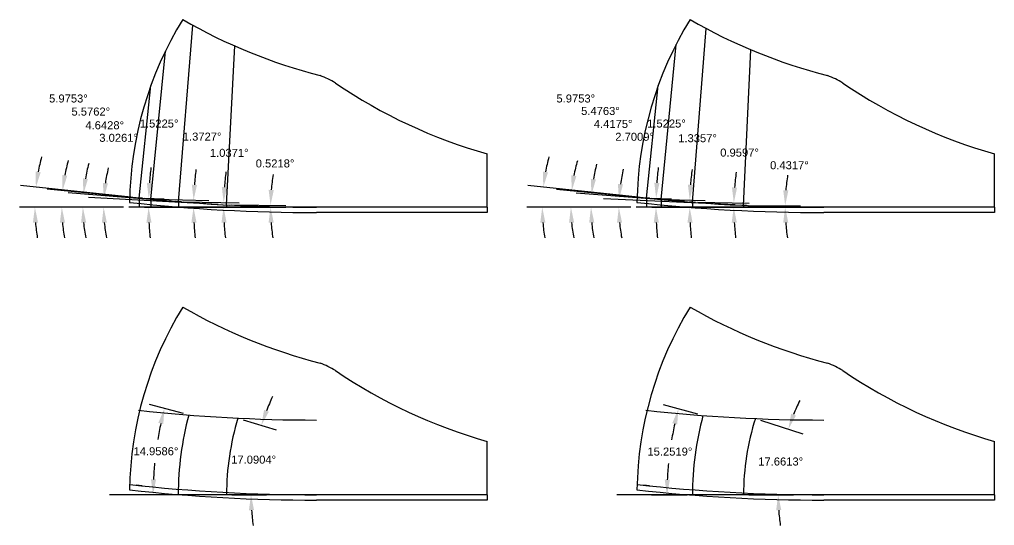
# Model space of a CAD drawing. Header units: inches. Extents: x 63.2 to 103.6, y -3.5 to 25.5.
# Drawn here: x 80.14 to 91.56, y -3.46 to 2.46 of the extents above; entities that cross this region are included whole.
import ezdxf

# ---------------------------------------------------------------- set-up
doc = ezdxf.new("R2010")
doc.units = ezdxf.units.IN
doc.header["$MEASUREMENT"] = 0
doc.header["$PDMODE"] = 35
doc.layers.get('Defpoints').update_dxf_attribs({"color": 10})
for name, color, linetype, true_color in [('Blade_1', 30, 'Continuous', 0xff7f00), ('Blade_3', 7, 'Continuous', 0x00cc00), ('Blade_4', 7, 'Continuous', 0x00cccc)]:
    doc.layers.add(name, color=color, linetype=linetype, true_color=true_color)
doc.styles.get("Standard").update_dxf_attribs({"font": 'arial.ttf'})
doc.dimstyles.get("Standard").update_dxf_attribs({"dimtxt": 0.09375, "dimasz": 0.18, "dimexe": 0.18, "dimexo": 0.0625, "dimgap": 0.09, "dimtad": 0, "dimtih": 1, "dimtoh": 1, "dimdec": 4, "dimzin": 0, "dimdsep": 46, "dimtxsty": 'Standard', "dimcen": 0.09, "dimadec": 4, "dimazin": 0, "dimtfac": 1, "dimtdec": 4, "dimtofl": 0, "dimtmove": 0, "dimatfit": 3, "dimfxl": 1, "dimtolj": 1, "dimtzin": 0, "dimarcsym": 0})

# ---------------------------------------------------------------- blocks, each defined once
blk = doc.blocks.new('*D331')
at = {"layer": 'Blade_3', "color": 0, "lineweight": -2, "transparency": 16777216}
for p, q in [((81.45, 0.383), (80.158, 0.518)), ((81.135, 0.265), (80.145, 0.265))]:
    blk.add_line(p, q, dxfattribs=at)
for start, end in [(164.8803, 169.4525), (184.5722, 189.1443)]:
    blk.add_arc((82.581, 0.265), 2.256, start, end, dxfattribs=at)
at = {"layer": 'Blade_3', "color": 0, "transparency": 16777216}
for points in [[(80.393, 0.674), (80.333, 0.682), (80.337, 0.5)], [(80.302, 0.084), (80.362, 0.086), (80.325, 0.265)]]:
    blk.add_solid(points, dxfattribs=at)
at = {"layer": 'Defpoints', "color": 0, "transparency": 16777216}
for p in [(80.326, 0.343), (81.512, 0.377), (81.58, 0.37), (81.198, 0.265), (85.622, 0.265)]:
    blk.add_point(p, dxfattribs=at)
at = {"layer": 'Blade_3', "color": 0, "transparency": 16777216, "insert": (80.718, 1.537), "char_height": 0.09375, "attachment_point": 5}
blk.add_mtext('\\A1;5.9753°', dxfattribs=at)
blk = doc.blocks.new('*D332')
at = {"layer": 'Blade_3', "color": 0, "lineweight": -2, "transparency": 16777216}
for p, q in [((81.609, 0.371), (81.838, 0.365)), ((81.607, 0.265), (81.837, 0.265))]:
    blk.add_line(p, q, dxfattribs=at)
for start, end in [(173.2744, 175.8759), (182.6015, 185.2031)]:
    blk.add_arc((85.622, 0.265), 3.965, start, end, dxfattribs=at)
at = {"layer": 'Blade_3', "color": 0, "transparency": 16777216}
for points in [[(81.697, 0.548), (81.637, 0.551), (81.658, 0.37)], [(81.631, 0.084), (81.691, 0.086), (81.657, 0.265)]]:
    blk.add_solid(points, dxfattribs=at)
at = {"layer": 'Defpoints', "color": 0, "transparency": 16777216}
for p in [(81.546, 0.373), (81.545, 0.265), (81.657, 0.3), (85.622, 0.265)]:
    blk.add_point(p, dxfattribs=at)
at = {"layer": 'Blade_3', "color": 0, "transparency": 16777216, "insert": (81.78, 1.244), "char_height": 0.09375, "attachment_point": 5}
blk.add_mtext('\\A1;1.5225°', dxfattribs=at)
blk = doc.blocks.new('*D333')
at = {"layer": 'Blade_3', "color": 0, "lineweight": -2, "transparency": 16777216}
for p, q in [((82.632, 0.292), (83.265, 0.286)), ((82.632, 0.265), (83.265, 0.265))]:
    blk.add_line(p, q, dxfattribs=at)
for start, end in [(171.3444, 175.4113), (184.0669, 188.1338)]:
    blk.add_arc((85.622, 0.265), 2.536, start, end, dxfattribs=at)
at = {"layer": 'Blade_3', "color": 0, "transparency": 16777216}
for points in [[(83.123, 0.466), (83.063, 0.469), (83.085, 0.288)], [(83.062, 0.084), (83.122, 0.086), (83.085, 0.265)]]:
    blk.add_solid(points, dxfattribs=at)
at = {"layer": 'Defpoints', "color": 0, "transparency": 16777216}
for p in [(82.569, 0.293), (82.569, 0.265), (83.085, 0.273), (85.622, 0.265)]:
    blk.add_point(p, dxfattribs=at)
at = {"layer": 'Blade_3', "color": 0, "transparency": 16777216, "insert": (83.138, 0.777), "char_height": 0.09375, "attachment_point": 5}
blk.add_mtext('\\A1;0.5218°', dxfattribs=at)
blk = doc.blocks.new('*D334')
at = {"layer": 'Blade_3', "color": 0, "lineweight": -2, "transparency": 16777216}
for p, q in [((82.07, 0.329), (82.716, 0.317)), ((82.07, 0.265), (82.715, 0.265))]:
    blk.add_line(p, q, dxfattribs=at)
for start, end in [(172.2793, 175.6211), (183.3418, 186.6836)]:
    blk.add_arc((85.622, 0.265), 3.087, start, end, dxfattribs=at)
at = {"layer": 'Blade_3', "color": 0, "transparency": 16777216}
for points in [[(82.574, 0.499), (82.514, 0.502), (82.536, 0.321)], [(82.51, 0.084), (82.57, 0.086), (82.535, 0.265)]]:
    blk.add_solid(points, dxfattribs=at)
at = {"layer": 'Defpoints', "color": 0, "transparency": 16777216}
for p in [(82.007, 0.265), (82.008, 0.33), (82.535, 0.283), (85.622, 0.265)]:
    blk.add_point(p, dxfattribs=at)
at = {"layer": 'Blade_3', "color": 0, "transparency": 16777216, "insert": (82.601, 0.901), "char_height": 0.09375, "attachment_point": 5}
blk.add_mtext('\\A1;1.0371°', dxfattribs=at)
blk = doc.blocks.new('*D335')
at = {"layer": 'Blade_3', "color": 0, "lineweight": -2, "transparency": 16777216}
for p, q in [((81.747, 0.358), (82.364, 0.343)), ((81.746, 0.265), (82.363, 0.265))]:
    blk.add_line(p, q, dxfattribs=at)
for start, end in [(172.6283, 175.6278), (182.9995, 185.999)]:
    blk.add_arc((85.622, 0.265), 3.439, start, end, dxfattribs=at)
at = {"layer": 'Blade_3', "color": 0, "transparency": 16777216}
for points in [[(82.223, 0.525), (82.163, 0.528), (82.184, 0.347)], [(82.158, 0.084), (82.218, 0.086), (82.183, 0.265)]]:
    blk.add_solid(points, dxfattribs=at)
at = {"layer": 'Defpoints', "color": 0, "transparency": 16777216}
for p in [(81.684, 0.359), (81.683, 0.265), (82.183, 0.292), (85.622, 0.265)]:
    blk.add_point(p, dxfattribs=at)
at = {"layer": 'Blade_3', "color": 0, "transparency": 16777216, "insert": (82.284, 1.091), "char_height": 0.09375, "attachment_point": 5}
blk.add_mtext('\\A1;1.3727°', dxfattribs=at)
blk = doc.blocks.new('*D336')
at = {"layer": 'Blade_3', "color": 0, "lineweight": -2, "transparency": 16777216}
for p, q in [((82.473, 0.298), (80.953, 0.378)), ((81.362, 0.265), (80.95, 0.265))]:
    blk.add_line(p, q, dxfattribs=at)
for start, end in [(166.4724, 171.7232), (185.2508, 190.5015)]:
    blk.add_arc((83.095, 0.265), 1.965, start, end, dxfattribs=at)
at = {"layer": 'Blade_3', "color": 0, "transparency": 16777216}
for points in [[(81.181, 0.545), (81.121, 0.551), (81.133, 0.369)], [(81.109, 0.084), (81.168, 0.086), (81.13, 0.265)]]:
    blk.add_solid(points, dxfattribs=at)
at = {"layer": 'Defpoints', "color": 0, "transparency": 16777216}
for p in [(81.131, 0.299), (81.425, 0.265), (82.535, 0.294), (82.603, 0.291), (85.622, 0.265)]:
    blk.add_point(p, dxfattribs=at)
at = {"layer": 'Blade_3', "color": 0, "transparency": 16777216, "insert": (81.306, 1.077), "char_height": 0.09375, "attachment_point": 5}
blk.add_mtext('\\A1;3.0261°', dxfattribs=at)
blk = doc.blocks.new('*D337')
at = {"layer": 'Blade_3', "color": 0, "lineweight": -2, "transparency": 16777216}
for p, q in [((81.912, 0.338), (80.714, 0.435)), ((81.362, 0.265), (80.707, 0.265))]:
    blk.add_line(p, q, dxfattribs=at)
for start, end in [(164.6444, 170.0008), (185.3564, 190.7128)]:
    blk.add_arc((82.813, 0.265), 1.926, start, end, dxfattribs=at)
at = {"layer": 'Blade_3', "color": 0, "transparency": 16777216}
for points in [[(80.946, 0.595), (80.887, 0.603), (80.894, 0.421)], [(80.866, 0.084), (80.926, 0.086), (80.887, 0.265)]]:
    blk.add_solid(points, dxfattribs=at)
at = {"layer": 'Defpoints', "color": 0, "transparency": 16777216}
for p in [(80.888, 0.317), (81.425, 0.265), (81.974, 0.333), (82.042, 0.327), (85.622, 0.265)]:
    blk.add_point(p, dxfattribs=at)
at = {"layer": 'Blade_3', "color": 0, "transparency": 16777216, "insert": (81.143, 1.224), "char_height": 0.09375, "attachment_point": 5}
blk.add_mtext('\\A1;4.6428°', dxfattribs=at)
blk = doc.blocks.new('*D338')
at = {"layer": 'Blade_3', "color": 0, "lineweight": -2, "transparency": 16777216}
for p, q in [((81.588, 0.369), (80.47, 0.478)), ((81.362, 0.265), (80.46, 0.265))]:
    blk.add_line(p, q, dxfattribs=at)
for start, end in [(164.1636, 169.2937), (185.1301, 190.2603)]:
    blk.add_arc((82.651, 0.265), 2.011, start, end, dxfattribs=at)
at = {"layer": 'Blade_3', "color": 0, "transparency": 16777216}
for points in [[(80.704, 0.634), (80.645, 0.643), (80.649, 0.46)], [(80.618, 0.084), (80.678, 0.086), (80.64, 0.265)]]:
    blk.add_solid(points, dxfattribs=at)
at = {"layer": 'Defpoints', "color": 0, "transparency": 16777216}
for p in [(81.651, 0.362), (81.718, 0.356), (80.641, 0.33), (81.425, 0.265), (85.622, 0.265)]:
    blk.add_point(p, dxfattribs=at)
at = {"layer": 'Blade_3', "color": 0, "transparency": 16777216, "insert": (80.98, 1.384), "char_height": 0.09375, "attachment_point": 5}
blk.add_mtext('\\A1;5.5762°', dxfattribs=at)
blk = doc.blocks.new('*D353')
at = {"layer": 'Blade_4', "color": 0, "lineweight": -2, "transparency": 16777216}
for p, q in [((87.392, 0.383), (86.1, 0.518)), ((87.077, 0.265), (86.087, 0.265))]:
    blk.add_line(p, q, dxfattribs=at)
for start, end in [(164.8803, 169.4525), (184.5722, 189.1443)]:
    blk.add_arc((88.523, 0.265), 2.256, start, end, dxfattribs=at)
at = {"layer": 'Blade_4', "color": 0, "transparency": 16777216}
for points in [[(86.335, 0.674), (86.276, 0.682), (86.279, 0.5)], [(86.244, 0.084), (86.304, 0.086), (86.267, 0.265)]]:
    blk.add_solid(points, dxfattribs=at)
at = {"layer": 'Defpoints', "color": 0, "transparency": 16777216}
for p in [(86.268, 0.343), (87.455, 0.377), (87.522, 0.37), (87.14, 0.265), (91.564, 0.265)]:
    blk.add_point(p, dxfattribs=at)
at = {"layer": 'Blade_4', "color": 0, "transparency": 16777216, "insert": (86.66, 1.537), "char_height": 0.09375, "attachment_point": 5}
blk.add_mtext('\\A1;5.9753°', dxfattribs=at)
blk = doc.blocks.new('*D354')
at = {"layer": 'Blade_4', "color": 0, "lineweight": -2, "transparency": 16777216}
for p, q in [((87.551, 0.371), (87.781, 0.365)), ((87.55, 0.265), (87.779, 0.265))]:
    blk.add_line(p, q, dxfattribs=at)
for start, end in [(173.2744, 175.8759), (182.6015, 185.2031)]:
    blk.add_arc((91.564, 0.265), 3.965, start, end, dxfattribs=at)
at = {"layer": 'Blade_4', "color": 0, "transparency": 16777216}
for points in [[(87.64, 0.548), (87.58, 0.551), (87.601, 0.37)], [(87.573, 0.084), (87.633, 0.086), (87.599, 0.265)]]:
    blk.add_solid(points, dxfattribs=at)
at = {"layer": 'Defpoints', "color": 0, "transparency": 16777216}
for p in [(87.488, 0.373), (87.487, 0.265), (87.6, 0.3), (91.564, 0.265)]:
    blk.add_point(p, dxfattribs=at)
at = {"layer": 'Blade_4', "color": 0, "transparency": 16777216, "insert": (87.722, 1.244), "char_height": 0.09375, "attachment_point": 5}
blk.add_mtext('\\A1;1.5225°', dxfattribs=at)
blk = doc.blocks.new('*D357')
at = {"layer": 'Blade_4', "color": 0, "lineweight": -2, "transparency": 16777216}
for p, q in [((88.687, 0.286), (89.292, 0.282)), ((88.687, 0.265), (89.292, 0.265))]:
    blk.add_line(p, q, dxfattribs=at)
for start, end in [(171.1529, 175.3606), (184.2077, 188.4155)]:
    blk.add_arc((91.564, 0.265), 2.452, start, end, dxfattribs=at)
at = {"layer": 'Blade_4', "color": 0, "transparency": 16777216}
for points in [[(89.15, 0.462), (89.09, 0.464), (89.112, 0.283)], [(89.089, 0.084), (89.149, 0.086), (89.112, 0.265)]]:
    blk.add_solid(points, dxfattribs=at)
at = {"layer": 'Defpoints', "color": 0, "transparency": 16777216}
for p in [(88.624, 0.287), (88.624, 0.265), (89.112, 0.271), (91.564, 0.265)]:
    blk.add_point(p, dxfattribs=at)
at = {"layer": 'Blade_4', "color": 0, "transparency": 16777216, "insert": (89.162, 0.756), "char_height": 0.09375, "attachment_point": 5}
blk.add_mtext('\\A1;0.4317°', dxfattribs=at)
blk = doc.blocks.new('*D358')
at = {"layer": 'Blade_4', "color": 0, "lineweight": -2, "transparency": 16777216}
for p, q in [((88.09, 0.265), (88.69, 0.265)), ((88.091, 0.323), (88.691, 0.313))]:
    blk.add_line(p, q, dxfattribs=at)
for start, end in [(172.2842, 175.6622), (183.378, 186.7561)]:
    blk.add_arc((91.564, 0.265), 3.053, start, end, dxfattribs=at)
at = {"layer": 'Blade_4', "color": 0, "transparency": 16777216}
for points in [[(88.549, 0.494), (88.489, 0.497), (88.511, 0.316)], [(88.486, 0.084), (88.546, 0.086), (88.51, 0.265)]]:
    blk.add_solid(points, dxfattribs=at)
at = {"layer": 'Defpoints', "color": 0, "transparency": 16777216}
for p in [(88.028, 0.324), (88.028, 0.265), (88.511, 0.282), (91.564, 0.265)]:
    blk.add_point(p, dxfattribs=at)
at = {"layer": 'Blade_4', "color": 0, "transparency": 16777216, "insert": (88.578, 0.904), "char_height": 0.09375, "attachment_point": 5}
blk.add_mtext('\\A1;0.9597°', dxfattribs=at)
blk = doc.blocks.new('*D359')
at = {"layer": 'Blade_4', "color": 0, "lineweight": -2, "transparency": 16777216}
for p, q in [((87.724, 0.354), (88.175, 0.344)), ((87.723, 0.265), (88.174, 0.265))]:
    blk.add_line(p, q, dxfattribs=at)
for start, end in [(172.8865, 175.7754), (182.8889, 185.7777)]:
    blk.add_arc((91.564, 0.265), 3.57, start, end, dxfattribs=at)
at = {"layer": 'Blade_4', "color": 0, "transparency": 16777216}
for points in [[(88.033, 0.526), (87.973, 0.529), (87.995, 0.348)], [(87.968, 0.084), (88.028, 0.086), (87.994, 0.265)]]:
    blk.add_solid(points, dxfattribs=at)
at = {"layer": 'Defpoints', "color": 0, "transparency": 16777216}
for p in [(87.661, 0.356), (87.66, 0.265), (87.994, 0.293), (91.564, 0.265)]:
    blk.add_point(p, dxfattribs=at)
at = {"layer": 'Blade_4', "color": 0, "transparency": 16777216, "insert": (88.086, 1.072), "char_height": 0.09375, "attachment_point": 5}
blk.add_mtext('\\A1;1.3357°', dxfattribs=at)
blk = doc.blocks.new('*D360')
at = {"layer": 'Blade_4', "color": 0, "lineweight": -2, "transparency": 16777216}
for p, q in [((88.528, 0.292), (86.986, 0.364)), ((87.305, 0.265), (86.984, 0.265))]:
    blk.add_line(p, q, dxfattribs=at)
for start, end in [(166.6071, 171.9531), (185.346, 190.6921)]:
    blk.add_arc((89.094, 0.265), 1.93, start, end, dxfattribs=at)
at = {"layer": 'Blade_4', "color": 0, "transparency": 16777216}
for points in [[(87.213, 0.532), (87.153, 0.538), (87.166, 0.356)], [(87.143, 0.084), (87.202, 0.086), (87.164, 0.265)]]:
    blk.add_solid(points, dxfattribs=at)
at = {"layer": 'Defpoints', "color": 0, "transparency": 16777216}
for p in [(87.164, 0.295), (87.367, 0.265), (88.591, 0.289), (88.658, 0.285), (91.564, 0.265)]:
    blk.add_point(p, dxfattribs=at)
at = {"layer": 'Blade_4', "color": 0, "transparency": 16777216, "insert": (87.349, 1.089), "char_height": 0.09375, "attachment_point": 5}
blk.add_mtext('\\A1;2.7009°', dxfattribs=at)
blk = doc.blocks.new('*D361')
at = {"layer": 'Blade_4', "color": 0, "lineweight": -2, "transparency": 16777216}
for p, q in [((87.932, 0.331), (86.665, 0.429)), ((87.305, 0.265), (86.658, 0.265))]:
    blk.add_line(p, q, dxfattribs=at)
for start, end in [(165.0371, 170.3098), (185.2727, 190.5454)]:
    blk.add_arc((88.795, 0.265), 1.957, start, end, dxfattribs=at)
at = {"layer": 'Blade_4', "color": 0, "transparency": 16777216}
for points in [[(86.896, 0.59), (86.836, 0.598), (86.844, 0.416)], [(86.817, 0.084), (86.877, 0.086), (86.838, 0.265)]]:
    blk.add_solid(points, dxfattribs=at)
at = {"layer": 'Defpoints', "color": 0, "transparency": 16777216}
for p in [(86.839, 0.315), (87.367, 0.265), (87.994, 0.327), (88.062, 0.321), (91.564, 0.265)]:
    blk.add_point(p, dxfattribs=at)
at = {"layer": 'Blade_4', "color": 0, "transparency": 16777216, "insert": (87.098, 1.239), "char_height": 0.09375, "attachment_point": 5}
blk.add_mtext('\\A1;4.4175°', dxfattribs=at)
blk = doc.blocks.new('*D362')
at = {"layer": 'Blade_4', "color": 0, "lineweight": -2, "transparency": 16777216}
for p, q in [((87.565, 0.365), (86.433, 0.474)), ((87.305, 0.265), (86.423, 0.265))]:
    blk.add_line(p, q, dxfattribs=at)
for start, end in [(164.244, 169.3839), (185.1399, 190.2797)]:
    blk.add_arc((88.61, 0.265), 2.007, start, end, dxfattribs=at)
at = {"layer": 'Blade_4', "color": 0, "transparency": 16777216}
for points in [[(86.667, 0.63), (86.608, 0.639), (86.612, 0.456)], [(86.581, 0.084), (86.641, 0.086), (86.603, 0.265)]]:
    blk.add_solid(points, dxfattribs=at)
at = {"layer": 'Defpoints', "color": 0, "transparency": 16777216}
for p in [(87.627, 0.359), (87.695, 0.353), (86.604, 0.329), (87.367, 0.265), (91.564, 0.265)]:
    blk.add_point(p, dxfattribs=at)
at = {"layer": 'Blade_4', "color": 0, "transparency": 16777216, "insert": (86.949, 1.391), "char_height": 0.09375, "attachment_point": 5}
blk.add_mtext('\\A1;5.4763°', dxfattribs=at)
blk = doc.blocks.new('*D454')
at = {"color": 0, "lineweight": -2, "transparency": 16777216}
for p, q in [((82.764, -2.221), (83.151, -2.34)), ((82.632, -3.1), (83.036, -3.1))]:
    blk.add_line(p, q, dxfattribs=at)
for start, end in [(155.4493, 159.1794), (183.7301, 187.4603)]:
    blk.add_arc((85.622, -3.1), 2.765, start, end, dxfattribs=at)
at = {"color": 0, "transparency": 16777216}
for points in [[(83.065, -2.127), (83.009, -2.107), (82.978, -2.287)], [(82.832, -3.281), (82.892, -3.279), (82.856, -3.1)]]:
    blk.add_solid(points, dxfattribs=at)
at = {"layer": 'Defpoints', "color": 0, "transparency": 16777216}
for p in [(82.704, -2.203), (82.911, -2.554), (82.569, -3.1), (85.622, -3.1)]:
    blk.add_point(p, dxfattribs=at)
at = {"color": 0, "transparency": 16777216, "insert": (82.887, -2.689), "char_height": 0.09375, "attachment_point": 5}
blk.add_mtext('\\A1;17.0904°', dxfattribs=at)
blk = doc.blocks.new('*D455')
at = {"color": 0, "lineweight": -2, "transparency": 16777216}
for p, q in [((82.067, -2.15), (81.669, -2.044)), ((81.942, -3.1), (81.53, -3.1))]:
    blk.add_line(p, q, dxfattribs=at)
for start, end in [(167.6781, 170.4788), (174.553, 177.3633)]:
    blk.add_arc((85.622, -3.1), 3.912, start, end, dxfattribs=at)
at = {"color": 0, "transparency": 16777216}
for points in [[(81.771, -2.258), (81.829, -2.272), (81.842, -2.09)], [(81.744, -2.921), (81.684, -2.919), (81.71, -3.1)]]:
    blk.add_solid(points, dxfattribs=at)
at = {"layer": 'Defpoints', "color": 0, "transparency": 16777216}
for p in [(82.127, -2.166), (81.769, -2.423), (82.004, -3.1), (85.622, -3.1)]:
    blk.add_point(p, dxfattribs=at)
at = {"color": 0, "transparency": 16777216, "insert": (81.743, -2.591), "char_height": 0.09375, "attachment_point": 5}
blk.add_mtext('\\A1;14.9586°', dxfattribs=at)
blk = doc.blocks.new('*D456')
at = {"color": 0, "lineweight": -2, "transparency": 16777216}
for p, q in [((88.822, -2.227), (89.321, -2.386)), ((88.687, -3.1), (89.21, -3.1))]:
    blk.add_line(p, q, dxfattribs=at)
for start, end in [(154.196, 158.2673), (184.0713, 188.1427)]:
    blk.add_arc((91.564, -3.1), 2.534, start, end, dxfattribs=at)
at = {"color": 0, "transparency": 16777216}
for points in [[(89.239, -2.172), (89.182, -2.152), (89.15, -2.331)], [(89.007, -3.281), (89.067, -3.279), (89.03, -3.1)]]:
    blk.add_solid(points, dxfattribs=at)
at = {"layer": 'Defpoints', "color": 0, "transparency": 16777216}
for p in [(88.763, -2.208), (89.084, -2.583), (88.624, -3.1), (91.564, -3.1)]:
    blk.add_point(p, dxfattribs=at)
at = {"color": 0, "transparency": 16777216, "insert": (89.06, -2.711), "char_height": 0.09375, "attachment_point": 5}
blk.add_mtext('\\A1;17.6613°', dxfattribs=at)
blk = doc.blocks.new('*D457')
at = {"color": 0, "lineweight": -2, "transparency": 16777216}
for p, q in [((88.089, -2.156), (87.689, -2.047)), ((87.964, -3.103), (87.548, -3.104))]:
    blk.add_line(p, q, dxfattribs=at)
for start, end in [(167.4903, 170.3442), (174.5002, 177.3642)]:
    blk.add_arc((91.564, -3.1), 3.836, start, end, dxfattribs=at)
at = {"color": 0, "transparency": 16777216}
for points in [[(87.79, -2.262), (87.848, -2.276), (87.862, -2.094)], [(87.762, -2.924), (87.702, -2.923), (87.728, -3.104)]]:
    blk.add_solid(points, dxfattribs=at)
at = {"layer": 'Defpoints', "color": 0, "transparency": 16777216}
for p in [(88.15, -2.172), (87.788, -2.426), (88.026, -3.103), (91.564, -3.1)]:
    blk.add_point(p, dxfattribs=at)
at = {"color": 0, "transparency": 16777216, "insert": (87.762, -2.595), "char_height": 0.09375, "attachment_point": 5}
blk.add_mtext('\\A1;15.2519°', dxfattribs=at)

msp = doc.modelspace()

# ---------------------------------------------------------------- linework, layer by layer
at = {"linetype": 'ByBlock'}
for p, q in [((85.6217, 0.26481), (85.6217, 0.88981)), ((91.56395, 0.26481), (91.56395, 0.88981)), ((85.6217, 0.26481), (85.6217, 0.20231)), ((91.56395, 0.26481), (91.56395, 0.20231)), ((85.6217, 0.20231), (83.6217, 0.20231)), ((91.56395, 0.20231), (89.56395, 0.20231)), ((85.6217, -3.1), (85.6217, -2.475)), ((91.56395, -3.1), (91.56395, -2.475)), ((85.6217, -3.1625), (83.6217, -3.1625)), ((85.6217, -3.1), (85.6217, -3.1625)), ((91.56395, -3.1625), (89.56395, -3.1625)), ((91.56395, -3.1), (91.56395, -3.1625))]:
    msp.add_line(p, q, dxfattribs=at)
at = {"color": 1}
for p, q in [((85.6217, 0.26481), (81.42478, 0.26481)), ((91.56395, 0.26481), (87.36703, 0.26481)), ((85.6217, -3.1), (81.42478, -3.1)), ((91.56395, -3.1), (87.36703, -3.1))]:
    msp.add_line(p, q, dxfattribs=at)
at = {"linetype": 'ByBlock'}
for centre, radius, start, end in [((85.6217, 0.26481), 4.1875, 148.35442, 179.213973), ((85.27255, 8.04491), 6.44294, 240.059134, 255.555454), ((91.56395, 0.26481), 4.1875, 148.35442, 179.213973), ((91.2148, 8.04491), 6.44294, 240.059134, 255.555454), ((83.32011, 0.86714), 1, 58.313063, 69.799882), ((87.28861, 6.78362), 6.125, 235.794726, 254.207848), ((89.26236, 0.86714), 1, 58.313063, 69.799882), ((93.23086, 6.78362), 6.125, 235.794726, 254.207848), ((83.6217, 20.20231), 19.9375, 263.705935, 270), ((89.56395, 20.20231), 19.9375, 263.705935, 270), ((83.6217, 20.20231), 20, 263.721847, 270), ((89.56395, 20.20231), 20, 263.721847, 270), ((85.6217, -3.1), 4.1875, 148.35442, 179.213973), ((85.27255, 4.6801), 6.44294, 240.059134, 255.555454), ((91.56395, -3.1), 4.1875, 148.35442, 179.213973), ((91.2148, 4.6801), 6.44294, 240.059134, 255.555454), ((83.32011, -2.49767), 1, 58.313063, 69.799882), ((89.26236, -2.49767), 1, 58.313063, 69.799882), ((87.28861, 3.41882), 6.125, 235.794726, 254.207848), ((93.23086, 3.41882), 6.125, 235.794726, 254.207848), ((83.6217, 16.8375), 19.0625, 263.721847, 270), ((89.56395, 16.8375), 19.0625, 263.721847, 270), ((83.6217, 16.8375), 20, 263.721847, 270), ((83.6217, 16.8375), 19.9375, 263.705935, 270), ((89.56395, 16.8375), 20, 263.721847, 270), ((89.56395, 16.8375), 19.9375, 263.705935, 270)]:
    msp.add_arc(centre, radius, start, end, dxfattribs=at)
for centre, radius, start, end in [((85.6217, -3.1), 3.61725, 165.041396, 180), ((85.6217, -3.1), 3.05263, 162.909573, 180), ((91.56395, -3.1), 3.53793, 164.8013, 180.05315), ((91.56395, -3.1), 2.93957, 162.338659, 180)]:
    msp.add_arc(centre, radius, start, end)
at = {"layer": 'Blade_1'}
for p, q in [((81.58001, -2.99521), (81.51238, -2.98813)), ((87.52226, -2.99521), (87.45463, -2.98813))]:
    msp.add_line(p, q, dxfattribs=at)
at = {"layer": 'Blade_3'}
for p, q in [((82.00789, 0.33023), (82.17558, 2.39511)), ((81.6844, 0.35915), (81.8535, 2.09122)), ((82.5692, 0.29261), (82.6675, 2.1521)), ((81.5462, 0.37313), (81.68397, 1.68938)), ((81.58001, 0.36959), (81.51238, 0.37667)), ((81.71823, 0.35585), (81.65056, 0.36246)), ((82.04178, 0.32748), (81.974, 0.33298)), ((82.53525, 0.2944), (82.60315, 0.29081))]:
    msp.add_line(p, q, dxfattribs=at)
for radius, start in [(4.07694, 178.477465), (3.93844, 178.627333), (3.61441, 178.962881), (3.05263, 179.4782)]:
    msp.add_arc((85.6217, 0.26481), radius, start, 180, dxfattribs=at)
at = {"layer": 'Blade_4'}
for p, q in [((88.02831, 0.32404), (88.18548, 2.35855)), ((87.66125, 0.35581), (87.83523, 2.17053)), ((88.62447, 0.28695), (88.7104, 2.10862)), ((87.48845, 0.37313), (87.62622, 1.68938)), ((87.52226, 0.36959), (87.45463, 0.37667)), ((87.6951, 0.35256), (87.62741, 0.35905)), ((88.06221, 0.32142), (87.99441, 0.32665)), ((88.65843, 0.28535), (88.5905, 0.28856))]:
    msp.add_line(p, q, dxfattribs=at)
for radius, start in [(4.07694, 178.477465), (3.90376, 178.664291), (3.53614, 179.04029), (2.93957, 179.568316)]:
    msp.add_arc((91.56395, 0.26481), radius, start, 180, dxfattribs=at)
at = {"layer": 'Defpoints', "linetype": 'ByBlock'}
for p, q in [((85.6217, -3.1), (81.19769, -3.1)), ((91.56395, -3.1), (87.13994, -3.1))]:
    msp.add_line(p, q, dxfattribs=at)

# ---------------------------------------------------------------- dimensions: what is measured, and where the dimension line sits
for base, center, p1, p2, picture, middle in [((81.76901, -2.42258), (85.6217, -3.1), (82.12703, -2.16631), (82.00445, -3.1), '*D455', (81.74319, -2.59081)), ((82.910873, -2.553713), (85.621702, -3.099998), (82.703869, -2.202889), (82.569071, -3.099998), '*D454', (82.887075, -2.689099)), ((87.787866, -2.426371), (91.563954, -3.099998), (88.149775, -2.172469), (88.026028, -3.10328), '*D457', (87.761705, -2.594508)), ((89.083591, -2.582987), (91.563954, -3.099998), (88.762935, -2.208161), (88.624383, -3.099998), '*D456', (89.060314, -2.711042))]:
    dim = msp.add_angular_dim_3p(base=base, center=center, p1=p1, p2=p2, dimstyle='Standard')
    dim.commit()
    dim.dimension.update_dxf_attribs({"geometry": picture, "text_midpoint": middle})
at = {"layer": 'Blade_3'}
for base, line1, line2, picture, middle in [((80.326227636, 0.343226087), ((85.621701985, 0.264807189), (81.197689838, 0.264807189)), ((81.580011834, 0.369592711), (81.512381293, 0.37667155)), '*D331', (80.717840269, 1.537159199)), ((80.640809, 0.3300343), ((85.621702, 0.2648072), (81.4247827, 0.2648072)), ((81.7182341, 0.3558498), (81.6505559, 0.3624573)), '*D338', (80.980185, 1.3843298)), ((80.8880588, 0.3168266), ((85.621702, 0.2648072), (81.4247827, 0.2648072)), ((82.041777, 0.3274764), (81.9740001, 0.3329806)), '*D337', (81.1429791, 1.2236473)), ((81.1305567, 0.2993961), ((85.621702, 0.2648072), (81.4247827, 0.2648072)), ((82.5352453, 0.2944024), (82.6031505, 0.2908126)), '*D336', (81.3061371, 1.0773541))]:
    dim = msp.add_angular_dim_2l(base=base, line1=line1, line2=line2, dimstyle='Standard', dxfattribs=at)
    dim.commit()
    dim.dimension.update_dxf_attribs({"geometry": picture, "text_midpoint": middle, "dimtype": 162})
for base, center, p1, p2, picture, middle in [((81.65725, 0.29992), (85.6217, 0.26481), (81.5462, 0.37313), (81.54476, 0.26481), '*D332', (81.7798, 1.24355)), ((82.183127, 0.292268), (85.621702, 0.264807), (81.684395, 0.359154), (81.683265, 0.264807), '*D335', (82.283869, 1.0915)), ((82.53518, 0.28343), (85.6217, 0.26481), (82.00789, 0.33023), (82.0073, 0.26481), '*D334', (82.60135, 0.90077)), ((83.08529, 0.27251), (85.6217, 0.26481), (82.5692, 0.29261), (82.56907, 0.26481), '*D333', (83.1376, 0.77733))]:
    dim = msp.add_angular_dim_3p(base=base, center=center, p1=p1, p2=p2, dimstyle='Standard', dxfattribs=at)
    dim.commit()
    dim.dimension.update_dxf_attribs({"geometry": picture, "text_midpoint": middle, "dimtype": 165})
at = {"layer": 'Blade_4'}
for base, line1, line2, picture, middle in [((86.268479802, 0.343226087), ((91.563954151, 0.264807189), (87.139942004, 0.264807189)), ((87.522264, 0.369592711), (87.454633459, 0.37667155)), '*D353', (86.660092435, 1.537159199)), ((86.604255, 0.3287447), ((91.5639542, 0.2648072), (87.3670348, 0.2648072)), ((87.6950961, 0.3525608), (87.6274065, 0.3590503)), '*D362', (86.9489098, 1.3909396)), ((86.83898237, 0.3150872), ((91.56395415, 0.26480719), (87.36703484, 0.26480719)), ((88.0622079, 0.32141635), (87.9944099, 0.32665391)), '*D361', (87.09798638, 1.23880529)), ((87.16434735, 0.29512958), ((91.56395415, 0.26480719), (87.36703484, 0.26480719)), ((88.6584286, 0.28535246), (88.59050414, 0.28855673)), '*D360', (87.34890089, 1.08887584))]:
    dim = msp.add_angular_dim_2l(base=base, line1=line1, line2=line2, dimstyle='Standard', dxfattribs=at)
    dim.commit()
    dim.dimension.update_dxf_attribs({"geometry": picture, "text_midpoint": middle, "dimtype": 162})
for base, center, p1, p2, picture, middle in [((87.5995, 0.29992), (91.56395, 0.26481), (87.48845, 0.37313), (87.48701, 0.26481), '*D354', (87.72205, 1.24355)), ((87.9937, 0.29255), (91.56395, 0.26481), (87.66125, 0.35581), (87.66019, 0.26481), '*D359', (88.08612, 1.07238)), ((88.51054, 0.28186), (91.56395, 0.26481), (88.02831, 0.32404), (88.02781, 0.26481), '*D358', (88.57809, 0.90372)), ((89.112386, 0.270964), (91.563954, 0.264807), (88.624466, 0.286955), (88.624383, 0.264807), '*D357', (89.162013, 0.755625))]:
    dim = msp.add_angular_dim_3p(base=base, center=center, p1=p1, p2=p2, dimstyle='Standard', dxfattribs=at)
    dim.commit()
    dim.dimension.update_dxf_attribs({"geometry": picture, "text_midpoint": middle, "dimtype": 165})

doc.saveas('drawing.dxf')
